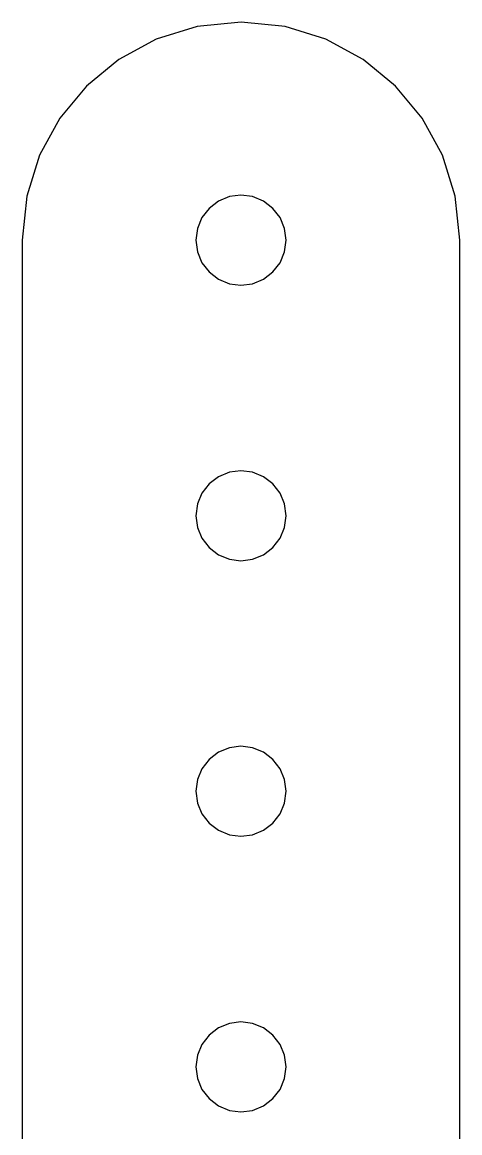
# Model space of a CAD drawing. Extents: x -257 to 298, y -311 to 343.
# Drawn here: x -161.3 to -139.8, y -262.5 to -207.9 of the extents above; entities that cross this region are included whole.
import ezdxf

# ---------------------------------------------------------------- set-up
doc = ezdxf.new("R2010")
doc.units = 0

msp = doc.modelspace()

# ---------------------------------------------------------------- linework, layer by layer
for p, q in [((-150.59665, -207.920082), (-152.758067, -208.137534)), ((-150.59665, -207.920082), (-152.758067, -208.137534)), ((-150.59665, -207.920082), (-152.758067, -208.137534)), ((-150.59665, -207.920082), (-152.758067, -208.137534)), ((-150.59665, -207.920082), (-152.758067, -208.137534)), ((-148.435233, -208.137534), (-150.59665, -207.920082)), ((-148.435233, -208.137534), (-150.59665, -207.920082)), ((-148.435233, -208.137534), (-150.59665, -207.920082)), ((-148.435233, -208.137534), (-150.59665, -207.920082)), ((-148.435233, -208.137534), (-150.59665, -207.920082)), ((-152.758067, -208.137534), (-154.771803, -208.761292)), ((-152.758067, -208.137534), (-154.771803, -208.761292)), ((-152.758067, -208.137534), (-154.771803, -208.761292)), ((-152.758067, -208.137534), (-154.771803, -208.761292)), ((-152.758067, -208.137534), (-154.771803, -208.761292)), ((-146.421497, -208.761292), (-148.435233, -208.137534)), ((-146.421497, -208.761292), (-148.435233, -208.137534)), ((-146.421497, -208.761292), (-148.435233, -208.137534)), ((-146.421497, -208.761292), (-148.435233, -208.137534)), ((-146.421497, -208.761292), (-148.435233, -208.137534)), ((-154.771803, -208.761292), (-156.594829, -209.748459)), ((-154.771803, -208.761292), (-156.594829, -209.748459)), ((-154.771803, -208.761292), (-156.594829, -209.748459)), ((-154.771803, -208.761292), (-156.594829, -209.748459)), ((-154.771803, -208.761292), (-156.594829, -209.748459)), ((-144.598471, -209.748459), (-146.421497, -208.761292)), ((-144.598471, -209.748459), (-146.421497, -208.761292)), ((-144.598471, -209.748459), (-146.421497, -208.761292)), ((-144.598471, -209.748459), (-146.421497, -208.761292)), ((-144.598471, -209.748459), (-146.421497, -208.761292)), ((-156.594829, -209.748459), (-158.184115, -211.056136)), ((-156.594829, -209.748459), (-158.184115, -211.056136)), ((-156.594829, -209.748459), (-158.184115, -211.056136)), ((-156.594829, -209.748459), (-158.184115, -211.056136)), ((-156.594829, -209.748459), (-158.184115, -211.056136)), ((-143.009185, -211.056136), (-144.598471, -209.748459)), ((-143.009185, -211.056136), (-144.598471, -209.748459)), ((-143.009185, -211.056136), (-144.598471, -209.748459)), ((-143.009185, -211.056136), (-144.598471, -209.748459)), ((-143.009185, -211.056136), (-144.598471, -209.748459)), ((-158.184115, -211.056136), (-159.496635, -212.641427)), ((-158.184115, -211.056136), (-159.496635, -212.641427)), ((-158.184115, -211.056136), (-159.496635, -212.641427)), ((-158.184115, -211.056136), (-159.496635, -212.641427)), ((-158.184115, -211.056136), (-159.496635, -212.641427)), ((-141.696665, -212.641427), (-143.009185, -211.056136)), ((-141.696665, -212.641427), (-143.009185, -211.056136)), ((-141.696665, -212.641427), (-143.009185, -211.056136)), ((-141.696665, -212.641427), (-143.009185, -211.056136)), ((-141.696665, -212.641427), (-143.009185, -211.056136)), ((-159.496635, -212.641427), (-160.489358, -214.461432)), ((-159.496635, -212.641427), (-160.489358, -214.461432)), ((-159.496635, -212.641427), (-160.489358, -214.461432)), ((-159.496635, -212.641427), (-160.489358, -214.461432)), ((-159.496635, -212.641427), (-160.489358, -214.461432)), ((-140.703942, -214.461432), (-141.696665, -212.641427)), ((-140.703942, -214.461432), (-141.696665, -212.641427)), ((-140.703942, -214.461432), (-141.696665, -212.641427)), ((-140.703942, -214.461432), (-141.696665, -212.641427)), ((-140.703942, -214.461432), (-141.696665, -212.641427)), ((-160.489358, -214.461432), (-161.119256, -216.473256)), ((-160.489358, -214.461432), (-161.119256, -216.473256)), ((-160.489358, -214.461432), (-161.119256, -216.473256)), ((-160.489358, -214.461432), (-161.119256, -216.473256)), ((-160.489358, -214.461432), (-161.119256, -216.473256)), ((-140.074044, -216.473256), (-140.703942, -214.461432)), ((-140.074044, -216.473256), (-140.703942, -214.461432)), ((-140.074044, -216.473256), (-140.703942, -214.461432)), ((-140.074044, -216.473256), (-140.703942, -214.461432)), ((-140.074044, -216.473256), (-140.703942, -214.461432)), ((-161.119256, -216.473256), (-161.3433, -218.634)), ((-161.119256, -216.473256), (-161.3433, -218.634)), ((-161.119256, -216.473256), (-161.3433, -218.634)), ((-161.119256, -216.473256), (-161.3433, -218.634)), ((-161.119256, -216.473256), (-161.3433, -218.634)), ((-151.703995, -216.7172), (-152.165814, -217.072299)), ((-151.703995, -216.7172), (-152.165814, -217.072299)), ((-151.703995, -216.7172), (-152.165814, -217.072299)), ((-151.703995, -216.7172), (-152.165814, -217.072299)), ((-151.703995, -216.7172), (-152.165814, -217.072299)), ((-151.16556, -216.494802), (-151.703995, -216.7172)), ((-151.16556, -216.494802), (-151.703995, -216.7172)), ((-151.16556, -216.494802), (-151.703995, -216.7172)), ((-151.16556, -216.494802), (-151.703995, -216.7172)), ((-151.16556, -216.494802), (-151.703995, -216.7172)), ((-150.59733, -216.42067), (-151.16556, -216.494802)), ((-150.59733, -216.42067), (-151.16556, -216.494802)), ((-150.59733, -216.42067), (-151.16556, -216.494802)), ((-150.59733, -216.42067), (-151.16556, -216.494802)), ((-150.59733, -216.42067), (-151.16556, -216.494802)), ((-150.0291, -216.494802), (-150.59733, -216.42067)), ((-150.0291, -216.494802), (-150.59733, -216.42067)), ((-150.0291, -216.494802), (-150.59733, -216.42067)), ((-150.0291, -216.494802), (-150.59733, -216.42067)), ((-150.0291, -216.494802), (-150.59733, -216.42067)), ((-149.490665, -216.7172), (-150.0291, -216.494802)), ((-149.490665, -216.7172), (-150.0291, -216.494802)), ((-149.490665, -216.7172), (-150.0291, -216.494802)), ((-149.490665, -216.7172), (-150.0291, -216.494802)), ((-149.490665, -216.7172), (-150.0291, -216.494802)), ((-149.028846, -217.072299), (-149.490665, -216.7172)), ((-149.028846, -217.072299), (-149.490665, -216.7172)), ((-149.028846, -217.072299), (-149.490665, -216.7172)), ((-149.028846, -217.072299), (-149.490665, -216.7172)), ((-149.028846, -217.072299), (-149.490665, -216.7172)), ((-139.85, -218.634), (-140.074044, -216.473256)), ((-139.85, -218.634), (-140.074044, -216.473256)), ((-139.85, -218.634), (-140.074044, -216.473256)), ((-139.85, -218.634), (-140.074044, -216.473256)), ((-139.85, -218.634), (-140.074044, -216.473256)), ((-152.165814, -217.072299), (-152.51413, -217.527335)), ((-152.165814, -217.072299), (-152.51413, -217.527335)), ((-152.165814, -217.072299), (-152.51413, -217.527335)), ((-152.165814, -217.072299), (-152.51413, -217.527335)), ((-152.165814, -217.072299), (-152.51413, -217.527335)), ((-148.68053, -217.527335), (-149.028846, -217.072299)), ((-148.68053, -217.527335), (-149.028846, -217.072299)), ((-148.68053, -217.527335), (-149.028846, -217.072299)), ((-148.68053, -217.527335), (-149.028846, -217.072299)), ((-148.68053, -217.527335), (-149.028846, -217.072299)), ((-152.51413, -217.527335), (-152.734045, -218.056503)), ((-152.51413, -217.527335), (-152.734045, -218.056503)), ((-152.51413, -217.527335), (-152.734045, -218.056503)), ((-152.51413, -217.527335), (-152.734045, -218.056503)), ((-152.51413, -217.527335), (-152.734045, -218.056503)), ((-148.460615, -218.056503), (-148.68053, -217.527335)), ((-148.460615, -218.056503), (-148.68053, -217.527335)), ((-148.460615, -218.056503), (-148.68053, -217.527335)), ((-148.460615, -218.056503), (-148.68053, -217.527335)), ((-148.460615, -218.056503), (-148.68053, -217.527335)), ((-152.734045, -218.056503), (-152.81066, -218.634)), ((-152.734045, -218.056503), (-152.81066, -218.634)), ((-152.734045, -218.056503), (-152.81066, -218.634)), ((-152.734045, -218.056503), (-152.81066, -218.634)), ((-152.734045, -218.056503), (-152.81066, -218.634)), ((-148.384, -218.634), (-148.460615, -218.056503)), ((-148.384, -218.634), (-148.460615, -218.056503)), ((-148.384, -218.634), (-148.460615, -218.056503)), ((-148.384, -218.634), (-148.460615, -218.056503)), ((-148.384, -218.634), (-148.460615, -218.056503)), ((-161.344, -218.634), (-161.344, -299.914)), ((-161.344, -218.634), (-161.344, -299.914)), ((-161.344, -218.634), (-161.344, -299.914)), ((-161.344, -218.634), (-161.344, -299.914)), ((-161.344, -218.634), (-161.344, -299.914)), ((-152.81066, -218.634), (-152.734045, -219.211497)), ((-152.81066, -218.634), (-152.734045, -219.211497)), ((-152.81066, -218.634), (-152.734045, -219.211497)), ((-152.81066, -218.634), (-152.734045, -219.211497)), ((-152.81066, -218.634), (-152.734045, -219.211497)), ((-148.460615, -219.211497), (-148.384, -218.634)), ((-148.460615, -219.211497), (-148.384, -218.634)), ((-148.460615, -219.211497), (-148.384, -218.634)), ((-148.460615, -219.211497), (-148.384, -218.634)), ((-148.460615, -219.211497), (-148.384, -218.634)), ((-148.384, -218.634), (-148.384, -218.634)), ((-148.384, -218.634), (-148.384, -218.634)), ((-148.384, -218.634), (-148.384, -218.634)), ((-148.384, -218.634), (-148.384, -218.634)), ((-148.384, -218.634), (-148.384, -218.634)), ((-139.85, -287.033), (-139.85, -218.634)), ((-139.85, -287.033), (-139.85, -218.634)), ((-139.85, -287.033), (-139.85, -218.634)), ((-139.85, -287.033), (-139.85, -218.634)), ((-139.85, -287.033), (-139.85, -218.634)), ((-152.734045, -219.211497), (-152.51413, -219.740665)), ((-152.734045, -219.211497), (-152.51413, -219.740665)), ((-152.734045, -219.211497), (-152.51413, -219.740665)), ((-152.734045, -219.211497), (-152.51413, -219.740665)), ((-152.734045, -219.211497), (-152.51413, -219.740665)), ((-148.68053, -219.740665), (-148.460615, -219.211497)), ((-148.68053, -219.740665), (-148.460615, -219.211497)), ((-148.68053, -219.740665), (-148.460615, -219.211497)), ((-148.68053, -219.740665), (-148.460615, -219.211497)), ((-148.68053, -219.740665), (-148.460615, -219.211497)), ((-152.51413, -219.740665), (-152.165814, -220.195701)), ((-152.51413, -219.740665), (-152.165814, -220.195701)), ((-152.51413, -219.740665), (-152.165814, -220.195701)), ((-152.51413, -219.740665), (-152.165814, -220.195701)), ((-152.51413, -219.740665), (-152.165814, -220.195701)), ((-149.028846, -220.195701), (-148.68053, -219.740665)), ((-149.028846, -220.195701), (-148.68053, -219.740665)), ((-149.028846, -220.195701), (-148.68053, -219.740665)), ((-149.028846, -220.195701), (-148.68053, -219.740665)), ((-149.028846, -220.195701), (-148.68053, -219.740665)), ((-152.165814, -220.195701), (-151.703995, -220.5508)), ((-152.165814, -220.195701), (-151.703995, -220.5508)), ((-152.165814, -220.195701), (-151.703995, -220.5508)), ((-152.165814, -220.195701), (-151.703995, -220.5508)), ((-152.165814, -220.195701), (-151.703995, -220.5508)), ((-151.703995, -220.5508), (-151.16556, -220.773198)), ((-151.703995, -220.5508), (-151.16556, -220.773198)), ((-151.703995, -220.5508), (-151.16556, -220.773198)), ((-151.703995, -220.5508), (-151.16556, -220.773198)), ((-151.703995, -220.5508), (-151.16556, -220.773198)), ((-150.0291, -220.773198), (-149.490665, -220.5508)), ((-150.0291, -220.773198), (-149.490665, -220.5508)), ((-150.0291, -220.773198), (-149.490665, -220.5508)), ((-150.0291, -220.773198), (-149.490665, -220.5508)), ((-150.0291, -220.773198), (-149.490665, -220.5508)), ((-149.490665, -220.5508), (-149.028846, -220.195701)), ((-149.490665, -220.5508), (-149.028846, -220.195701)), ((-149.490665, -220.5508), (-149.028846, -220.195701)), ((-149.490665, -220.5508), (-149.028846, -220.195701)), ((-149.490665, -220.5508), (-149.028846, -220.195701)), ((-151.16556, -220.773198), (-150.59733, -220.84733)), ((-151.16556, -220.773198), (-150.59733, -220.84733)), ((-151.16556, -220.773198), (-150.59733, -220.84733)), ((-151.16556, -220.773198), (-150.59733, -220.84733)), ((-151.16556, -220.773198), (-150.59733, -220.84733)), ((-150.59733, -220.84733), (-150.0291, -220.773198)), ((-150.59733, -220.84733), (-150.0291, -220.773198)), ((-150.59733, -220.84733), (-150.0291, -220.773198)), ((-150.59733, -220.84733), (-150.0291, -220.773198)), ((-150.59733, -220.84733), (-150.0291, -220.773198)), ((-151.703995, -230.2632), (-152.165814, -230.618299)), ((-151.703995, -230.2632), (-152.165814, -230.618299)), ((-151.703995, -230.2632), (-152.165814, -230.618299)), ((-151.703995, -230.2632), (-152.165814, -230.618299)), ((-151.703995, -230.2632), (-152.165814, -230.618299)), ((-151.16556, -230.040802), (-151.703995, -230.2632)), ((-151.16556, -230.040802), (-151.703995, -230.2632)), ((-151.16556, -230.040802), (-151.703995, -230.2632)), ((-151.16556, -230.040802), (-151.703995, -230.2632)), ((-151.16556, -230.040802), (-151.703995, -230.2632)), ((-150.59733, -229.96667), (-151.16556, -230.040802)), ((-150.59733, -229.96667), (-151.16556, -230.040802)), ((-150.59733, -229.96667), (-151.16556, -230.040802)), ((-150.59733, -229.96667), (-151.16556, -230.040802)), ((-150.59733, -229.96667), (-151.16556, -230.040802)), ((-150.0291, -230.040802), (-150.59733, -229.96667)), ((-150.0291, -230.040802), (-150.59733, -229.96667)), ((-150.0291, -230.040802), (-150.59733, -229.96667)), ((-150.0291, -230.040802), (-150.59733, -229.96667)), ((-150.0291, -230.040802), (-150.59733, -229.96667)), ((-149.490665, -230.2632), (-150.0291, -230.040802)), ((-149.490665, -230.2632), (-150.0291, -230.040802)), ((-149.490665, -230.2632), (-150.0291, -230.040802)), ((-149.490665, -230.2632), (-150.0291, -230.040802)), ((-149.490665, -230.2632), (-150.0291, -230.040802)), ((-149.028846, -230.618299), (-149.490665, -230.2632)), ((-149.028846, -230.618299), (-149.490665, -230.2632)), ((-149.028846, -230.618299), (-149.490665, -230.2632)), ((-149.028846, -230.618299), (-149.490665, -230.2632)), ((-149.028846, -230.618299), (-149.490665, -230.2632)), ((-152.165814, -230.618299), (-152.51413, -231.073335)), ((-152.165814, -230.618299), (-152.51413, -231.073335)), ((-152.165814, -230.618299), (-152.51413, -231.073335)), ((-152.165814, -230.618299), (-152.51413, -231.073335)), ((-152.165814, -230.618299), (-152.51413, -231.073335)), ((-148.68053, -231.073335), (-149.028846, -230.618299)), ((-148.68053, -231.073335), (-149.028846, -230.618299)), ((-148.68053, -231.073335), (-149.028846, -230.618299)), ((-148.68053, -231.073335), (-149.028846, -230.618299)), ((-148.68053, -231.073335), (-149.028846, -230.618299)), ((-152.51413, -231.073335), (-152.734045, -231.602503)), ((-152.51413, -231.073335), (-152.734045, -231.602503)), ((-152.51413, -231.073335), (-152.734045, -231.602503)), ((-152.51413, -231.073335), (-152.734045, -231.602503)), ((-152.51413, -231.073335), (-152.734045, -231.602503)), ((-148.460615, -231.602503), (-148.68053, -231.073335)), ((-148.460615, -231.602503), (-148.68053, -231.073335)), ((-148.460615, -231.602503), (-148.68053, -231.073335)), ((-148.460615, -231.602503), (-148.68053, -231.073335)), ((-148.460615, -231.602503), (-148.68053, -231.073335)), ((-152.734045, -231.602503), (-152.81066, -232.18)), ((-152.734045, -231.602503), (-152.81066, -232.18)), ((-152.734045, -231.602503), (-152.81066, -232.18)), ((-152.734045, -231.602503), (-152.81066, -232.18)), ((-152.734045, -231.602503), (-152.81066, -232.18)), ((-148.384, -232.18), (-148.460615, -231.602503)), ((-148.384, -232.18), (-148.460615, -231.602503)), ((-148.384, -232.18), (-148.460615, -231.602503)), ((-148.384, -232.18), (-148.460615, -231.602503)), ((-148.384, -232.18), (-148.460615, -231.602503)), ((-152.81066, -232.18), (-152.734045, -232.757497)), ((-152.81066, -232.18), (-152.734045, -232.757497)), ((-152.81066, -232.18), (-152.734045, -232.757497)), ((-152.81066, -232.18), (-152.734045, -232.757497)), ((-152.81066, -232.18), (-152.734045, -232.757497)), ((-148.460615, -232.757497), (-148.384, -232.18)), ((-148.460615, -232.757497), (-148.384, -232.18)), ((-148.460615, -232.757497), (-148.384, -232.18)), ((-148.460615, -232.757497), (-148.384, -232.18)), ((-148.460615, -232.757497), (-148.384, -232.18)), ((-148.384, -232.18), (-148.384, -232.18)), ((-148.384, -232.18), (-148.384, -232.18)), ((-148.384, -232.18), (-148.384, -232.18)), ((-148.384, -232.18), (-148.384, -232.18)), ((-148.384, -232.18), (-148.384, -232.18)), ((-152.734045, -232.757497), (-152.51413, -233.286665)), ((-152.734045, -232.757497), (-152.51413, -233.286665)), ((-152.734045, -232.757497), (-152.51413, -233.286665)), ((-152.734045, -232.757497), (-152.51413, -233.286665)), ((-152.734045, -232.757497), (-152.51413, -233.286665)), ((-148.68053, -233.286665), (-148.460615, -232.757497)), ((-148.68053, -233.286665), (-148.460615, -232.757497)), ((-148.68053, -233.286665), (-148.460615, -232.757497)), ((-148.68053, -233.286665), (-148.460615, -232.757497)), ((-148.68053, -233.286665), (-148.460615, -232.757497)), ((-152.51413, -233.286665), (-152.165814, -233.741701)), ((-152.51413, -233.286665), (-152.165814, -233.741701)), ((-152.51413, -233.286665), (-152.165814, -233.741701)), ((-152.51413, -233.286665), (-152.165814, -233.741701)), ((-152.51413, -233.286665), (-152.165814, -233.741701)), ((-149.028846, -233.741701), (-148.68053, -233.286665)), ((-149.028846, -233.741701), (-148.68053, -233.286665)), ((-149.028846, -233.741701), (-148.68053, -233.286665)), ((-149.028846, -233.741701), (-148.68053, -233.286665)), ((-149.028846, -233.741701), (-148.68053, -233.286665)), ((-152.165814, -233.741701), (-151.703995, -234.0968)), ((-152.165814, -233.741701), (-151.703995, -234.0968)), ((-152.165814, -233.741701), (-151.703995, -234.0968)), ((-152.165814, -233.741701), (-151.703995, -234.0968)), ((-152.165814, -233.741701), (-151.703995, -234.0968)), ((-151.703995, -234.0968), (-151.16556, -234.319198)), ((-151.703995, -234.0968), (-151.16556, -234.319198)), ((-151.703995, -234.0968), (-151.16556, -234.319198)), ((-151.703995, -234.0968), (-151.16556, -234.319198)), ((-151.703995, -234.0968), (-151.16556, -234.319198)), ((-150.0291, -234.319198), (-149.490665, -234.0968)), ((-150.0291, -234.319198), (-149.490665, -234.0968)), ((-150.0291, -234.319198), (-149.490665, -234.0968)), ((-150.0291, -234.319198), (-149.490665, -234.0968)), ((-150.0291, -234.319198), (-149.490665, -234.0968)), ((-149.490665, -234.0968), (-149.028846, -233.741701)), ((-149.490665, -234.0968), (-149.028846, -233.741701)), ((-149.490665, -234.0968), (-149.028846, -233.741701)), ((-149.490665, -234.0968), (-149.028846, -233.741701)), ((-149.490665, -234.0968), (-149.028846, -233.741701)), ((-151.16556, -234.319198), (-150.59733, -234.39333)), ((-151.16556, -234.319198), (-150.59733, -234.39333)), ((-151.16556, -234.319198), (-150.59733, -234.39333)), ((-151.16556, -234.319198), (-150.59733, -234.39333)), ((-151.16556, -234.319198), (-150.59733, -234.39333)), ((-150.59733, -234.39333), (-150.0291, -234.319198)), ((-150.59733, -234.39333), (-150.0291, -234.319198)), ((-150.59733, -234.39333), (-150.0291, -234.319198)), ((-150.59733, -234.39333), (-150.0291, -234.319198)), ((-150.59733, -234.39333), (-150.0291, -234.319198)), ((-151.703995, -243.8102), (-152.165814, -244.165299)), ((-151.703995, -243.8102), (-152.165814, -244.165299)), ((-151.703995, -243.8102), (-152.165814, -244.165299)), ((-151.703995, -243.8102), (-152.165814, -244.165299)), ((-151.703995, -243.8102), (-152.165814, -244.165299)), ((-151.16556, -243.587802), (-151.703995, -243.8102)), ((-151.16556, -243.587802), (-151.703995, -243.8102)), ((-151.16556, -243.587802), (-151.703995, -243.8102)), ((-151.16556, -243.587802), (-151.703995, -243.8102)), ((-151.16556, -243.587802), (-151.703995, -243.8102)), ((-150.59733, -243.51367), (-151.16556, -243.587802)), ((-150.59733, -243.51367), (-151.16556, -243.587802)), ((-150.59733, -243.51367), (-151.16556, -243.587802)), ((-150.59733, -243.51367), (-151.16556, -243.587802)), ((-150.59733, -243.51367), (-151.16556, -243.587802)), ((-150.0291, -243.587802), (-150.59733, -243.51367)), ((-150.0291, -243.587802), (-150.59733, -243.51367)), ((-150.0291, -243.587802), (-150.59733, -243.51367)), ((-150.0291, -243.587802), (-150.59733, -243.51367)), ((-150.0291, -243.587802), (-150.59733, -243.51367)), ((-149.490665, -243.8102), (-150.0291, -243.587802)), ((-149.490665, -243.8102), (-150.0291, -243.587802)), ((-149.490665, -243.8102), (-150.0291, -243.587802)), ((-149.490665, -243.8102), (-150.0291, -243.587802)), ((-149.490665, -243.8102), (-150.0291, -243.587802)), ((-149.028846, -244.165299), (-149.490665, -243.8102)), ((-149.028846, -244.165299), (-149.490665, -243.8102)), ((-149.028846, -244.165299), (-149.490665, -243.8102)), ((-149.028846, -244.165299), (-149.490665, -243.8102)), ((-149.028846, -244.165299), (-149.490665, -243.8102)), ((-152.165814, -244.165299), (-152.51413, -244.620335)), ((-152.165814, -244.165299), (-152.51413, -244.620335)), ((-152.165814, -244.165299), (-152.51413, -244.620335)), ((-152.165814, -244.165299), (-152.51413, -244.620335)), ((-152.165814, -244.165299), (-152.51413, -244.620335)), ((-148.68053, -244.620335), (-149.028846, -244.165299)), ((-148.68053, -244.620335), (-149.028846, -244.165299)), ((-148.68053, -244.620335), (-149.028846, -244.165299)), ((-148.68053, -244.620335), (-149.028846, -244.165299)), ((-148.68053, -244.620335), (-149.028846, -244.165299)), ((-152.51413, -244.620335), (-152.734045, -245.149503)), ((-152.51413, -244.620335), (-152.734045, -245.149503)), ((-152.51413, -244.620335), (-152.734045, -245.149503)), ((-152.51413, -244.620335), (-152.734045, -245.149503)), ((-152.51413, -244.620335), (-152.734045, -245.149503)), ((-148.460615, -245.149503), (-148.68053, -244.620335)), ((-148.460615, -245.149503), (-148.68053, -244.620335)), ((-148.460615, -245.149503), (-148.68053, -244.620335)), ((-148.460615, -245.149503), (-148.68053, -244.620335)), ((-148.460615, -245.149503), (-148.68053, -244.620335)), ((-152.734045, -245.149503), (-152.81066, -245.727)), ((-152.734045, -245.149503), (-152.81066, -245.727)), ((-152.734045, -245.149503), (-152.81066, -245.727)), ((-152.734045, -245.149503), (-152.81066, -245.727)), ((-152.734045, -245.149503), (-152.81066, -245.727)), ((-148.384, -245.727), (-148.460615, -245.149503)), ((-148.384, -245.727), (-148.460615, -245.149503)), ((-148.384, -245.727), (-148.460615, -245.149503)), ((-148.384, -245.727), (-148.460615, -245.149503)), ((-148.384, -245.727), (-148.460615, -245.149503)), ((-152.81066, -245.727), (-152.734045, -246.304497)), ((-152.81066, -245.727), (-152.734045, -246.304497)), ((-152.81066, -245.727), (-152.734045, -246.304497)), ((-152.81066, -245.727), (-152.734045, -246.304497)), ((-152.81066, -245.727), (-152.734045, -246.304497)), ((-148.460615, -246.304497), (-148.384, -245.727)), ((-148.460615, -246.304497), (-148.384, -245.727)), ((-148.460615, -246.304497), (-148.384, -245.727)), ((-148.460615, -246.304497), (-148.384, -245.727)), ((-148.460615, -246.304497), (-148.384, -245.727)), ((-148.384, -245.727), (-148.384, -245.727)), ((-148.384, -245.727), (-148.384, -245.727)), ((-148.384, -245.727), (-148.384, -245.727)), ((-148.384, -245.727), (-148.384, -245.727)), ((-148.384, -245.727), (-148.384, -245.727)), ((-152.734045, -246.304497), (-152.51413, -246.833665)), ((-152.734045, -246.304497), (-152.51413, -246.833665)), ((-152.734045, -246.304497), (-152.51413, -246.833665)), ((-152.734045, -246.304497), (-152.51413, -246.833665)), ((-152.734045, -246.304497), (-152.51413, -246.833665)), ((-148.68053, -246.833665), (-148.460615, -246.304497)), ((-148.68053, -246.833665), (-148.460615, -246.304497)), ((-148.68053, -246.833665), (-148.460615, -246.304497)), ((-148.68053, -246.833665), (-148.460615, -246.304497)), ((-148.68053, -246.833665), (-148.460615, -246.304497)), ((-152.51413, -246.833665), (-152.165814, -247.288701)), ((-152.51413, -246.833665), (-152.165814, -247.288701)), ((-152.51413, -246.833665), (-152.165814, -247.288701)), ((-152.51413, -246.833665), (-152.165814, -247.288701)), ((-152.51413, -246.833665), (-152.165814, -247.288701)), ((-152.165814, -247.288701), (-151.703995, -247.6438)), ((-152.165814, -247.288701), (-151.703995, -247.6438)), ((-152.165814, -247.288701), (-151.703995, -247.6438)), ((-152.165814, -247.288701), (-151.703995, -247.6438)), ((-152.165814, -247.288701), (-151.703995, -247.6438)), ((-149.490665, -247.6438), (-149.028846, -247.288701)), ((-149.490665, -247.6438), (-149.028846, -247.288701)), ((-149.490665, -247.6438), (-149.028846, -247.288701)), ((-149.490665, -247.6438), (-149.028846, -247.288701)), ((-149.490665, -247.6438), (-149.028846, -247.288701)), ((-149.028846, -247.288701), (-148.68053, -246.833665)), ((-149.028846, -247.288701), (-148.68053, -246.833665)), ((-149.028846, -247.288701), (-148.68053, -246.833665)), ((-149.028846, -247.288701), (-148.68053, -246.833665)), ((-149.028846, -247.288701), (-148.68053, -246.833665)), ((-151.703995, -247.6438), (-151.16556, -247.866198)), ((-151.703995, -247.6438), (-151.16556, -247.866198)), ((-151.703995, -247.6438), (-151.16556, -247.866198)), ((-151.703995, -247.6438), (-151.16556, -247.866198)), ((-151.703995, -247.6438), (-151.16556, -247.866198)), ((-150.0291, -247.866198), (-149.490665, -247.6438)), ((-150.0291, -247.866198), (-149.490665, -247.6438)), ((-150.0291, -247.866198), (-149.490665, -247.6438)), ((-150.0291, -247.866198), (-149.490665, -247.6438)), ((-150.0291, -247.866198), (-149.490665, -247.6438)), ((-151.16556, -247.866198), (-150.59733, -247.94033)), ((-151.16556, -247.866198), (-150.59733, -247.94033)), ((-151.16556, -247.866198), (-150.59733, -247.94033)), ((-151.16556, -247.866198), (-150.59733, -247.94033)), ((-151.16556, -247.866198), (-150.59733, -247.94033)), ((-150.59733, -247.94033), (-150.0291, -247.866198)), ((-150.59733, -247.94033), (-150.0291, -247.866198)), ((-150.59733, -247.94033), (-150.0291, -247.866198)), ((-150.59733, -247.94033), (-150.0291, -247.866198)), ((-150.59733, -247.94033), (-150.0291, -247.866198)), ((-151.16556, -257.133802), (-151.703995, -257.3562)), ((-151.16556, -257.133802), (-151.703995, -257.3562)), ((-151.16556, -257.133802), (-151.703995, -257.3562)), ((-151.16556, -257.133802), (-151.703995, -257.3562)), ((-151.16556, -257.133802), (-151.703995, -257.3562)), ((-150.59733, -257.05967), (-151.16556, -257.133802)), ((-150.59733, -257.05967), (-151.16556, -257.133802)), ((-150.59733, -257.05967), (-151.16556, -257.133802)), ((-150.59733, -257.05967), (-151.16556, -257.133802)), ((-150.59733, -257.05967), (-151.16556, -257.133802)), ((-150.0291, -257.133802), (-150.59733, -257.05967)), ((-150.0291, -257.133802), (-150.59733, -257.05967)), ((-150.0291, -257.133802), (-150.59733, -257.05967)), ((-150.0291, -257.133802), (-150.59733, -257.05967)), ((-150.0291, -257.133802), (-150.59733, -257.05967)), ((-149.490665, -257.3562), (-150.0291, -257.133802)), ((-149.490665, -257.3562), (-150.0291, -257.133802)), ((-149.490665, -257.3562), (-150.0291, -257.133802)), ((-149.490665, -257.3562), (-150.0291, -257.133802)), ((-149.490665, -257.3562), (-150.0291, -257.133802)), ((-151.703995, -257.3562), (-152.165814, -257.711299)), ((-151.703995, -257.3562), (-152.165814, -257.711299)), ((-151.703995, -257.3562), (-152.165814, -257.711299)), ((-151.703995, -257.3562), (-152.165814, -257.711299)), ((-151.703995, -257.3562), (-152.165814, -257.711299)), ((-149.028846, -257.711299), (-149.490665, -257.3562)), ((-149.028846, -257.711299), (-149.490665, -257.3562)), ((-149.028846, -257.711299), (-149.490665, -257.3562)), ((-149.028846, -257.711299), (-149.490665, -257.3562)), ((-149.028846, -257.711299), (-149.490665, -257.3562)), ((-152.51413, -258.166335), (-152.734045, -258.695503)), ((-152.51413, -258.166335), (-152.734045, -258.695503)), ((-152.51413, -258.166335), (-152.734045, -258.695503)), ((-152.51413, -258.166335), (-152.734045, -258.695503)), ((-152.51413, -258.166335), (-152.734045, -258.695503)), ((-152.165814, -257.711299), (-152.51413, -258.166335)), ((-152.165814, -257.711299), (-152.51413, -258.166335)), ((-152.165814, -257.711299), (-152.51413, -258.166335)), ((-152.165814, -257.711299), (-152.51413, -258.166335)), ((-152.165814, -257.711299), (-152.51413, -258.166335)), ((-148.68053, -258.166335), (-149.028846, -257.711299)), ((-148.68053, -258.166335), (-149.028846, -257.711299)), ((-148.68053, -258.166335), (-149.028846, -257.711299)), ((-148.68053, -258.166335), (-149.028846, -257.711299)), ((-148.68053, -258.166335), (-149.028846, -257.711299)), ((-148.460615, -258.695503), (-148.68053, -258.166335)), ((-148.460615, -258.695503), (-148.68053, -258.166335)), ((-148.460615, -258.695503), (-148.68053, -258.166335)), ((-148.460615, -258.695503), (-148.68053, -258.166335)), ((-148.460615, -258.695503), (-148.68053, -258.166335)), ((-152.734045, -258.695503), (-152.81066, -259.273)), ((-152.734045, -258.695503), (-152.81066, -259.273)), ((-152.734045, -258.695503), (-152.81066, -259.273)), ((-152.734045, -258.695503), (-152.81066, -259.273)), ((-152.734045, -258.695503), (-152.81066, -259.273)), ((-148.384, -259.273), (-148.460615, -258.695503)), ((-148.384, -259.273), (-148.460615, -258.695503)), ((-148.384, -259.273), (-148.460615, -258.695503)), ((-148.384, -259.273), (-148.460615, -258.695503)), ((-148.384, -259.273), (-148.460615, -258.695503)), ((-152.81066, -259.273), (-152.734045, -259.850497)), ((-152.81066, -259.273), (-152.734045, -259.850497)), ((-152.81066, -259.273), (-152.734045, -259.850497)), ((-152.81066, -259.273), (-152.734045, -259.850497)), ((-152.81066, -259.273), (-152.734045, -259.850497)), ((-148.460615, -259.850497), (-148.384, -259.273)), ((-148.460615, -259.850497), (-148.384, -259.273)), ((-148.460615, -259.850497), (-148.384, -259.273)), ((-148.460615, -259.850497), (-148.384, -259.273)), ((-148.460615, -259.850497), (-148.384, -259.273)), ((-148.384, -259.273), (-148.384, -259.273)), ((-148.384, -259.273), (-148.384, -259.273)), ((-148.384, -259.273), (-148.384, -259.273)), ((-148.384, -259.273), (-148.384, -259.273)), ((-148.384, -259.273), (-148.384, -259.273)), ((-152.734045, -259.850497), (-152.51413, -260.379665)), ((-152.734045, -259.850497), (-152.51413, -260.379665)), ((-152.734045, -259.850497), (-152.51413, -260.379665)), ((-152.734045, -259.850497), (-152.51413, -260.379665)), ((-152.734045, -259.850497), (-152.51413, -260.379665)), ((-148.68053, -260.379665), (-148.460615, -259.850497)), ((-148.68053, -260.379665), (-148.460615, -259.850497)), ((-148.68053, -260.379665), (-148.460615, -259.850497)), ((-148.68053, -260.379665), (-148.460615, -259.850497)), ((-148.68053, -260.379665), (-148.460615, -259.850497)), ((-152.51413, -260.379665), (-152.165814, -260.834701)), ((-152.51413, -260.379665), (-152.165814, -260.834701)), ((-152.51413, -260.379665), (-152.165814, -260.834701)), ((-152.51413, -260.379665), (-152.165814, -260.834701)), ((-152.51413, -260.379665), (-152.165814, -260.834701)), ((-149.028846, -260.834701), (-148.68053, -260.379665)), ((-149.028846, -260.834701), (-148.68053, -260.379665)), ((-149.028846, -260.834701), (-148.68053, -260.379665)), ((-149.028846, -260.834701), (-148.68053, -260.379665)), ((-149.028846, -260.834701), (-148.68053, -260.379665)), ((-152.165814, -260.834701), (-151.703995, -261.1898)), ((-152.165814, -260.834701), (-151.703995, -261.1898)), ((-152.165814, -260.834701), (-151.703995, -261.1898)), ((-152.165814, -260.834701), (-151.703995, -261.1898)), ((-152.165814, -260.834701), (-151.703995, -261.1898)), ((-149.490665, -261.1898), (-149.028846, -260.834701)), ((-149.490665, -261.1898), (-149.028846, -260.834701)), ((-149.490665, -261.1898), (-149.028846, -260.834701)), ((-149.490665, -261.1898), (-149.028846, -260.834701)), ((-149.490665, -261.1898), (-149.028846, -260.834701)), ((-151.703995, -261.1898), (-151.16556, -261.412198)), ((-151.703995, -261.1898), (-151.16556, -261.412198)), ((-151.703995, -261.1898), (-151.16556, -261.412198)), ((-151.703995, -261.1898), (-151.16556, -261.412198)), ((-151.703995, -261.1898), (-151.16556, -261.412198)), ((-151.16556, -261.412198), (-150.59733, -261.48633)), ((-151.16556, -261.412198), (-150.59733, -261.48633)), ((-151.16556, -261.412198), (-150.59733, -261.48633)), ((-151.16556, -261.412198), (-150.59733, -261.48633)), ((-151.16556, -261.412198), (-150.59733, -261.48633)), ((-150.59733, -261.48633), (-150.0291, -261.412198)), ((-150.59733, -261.48633), (-150.0291, -261.412198)), ((-150.59733, -261.48633), (-150.0291, -261.412198)), ((-150.59733, -261.48633), (-150.0291, -261.412198)), ((-150.59733, -261.48633), (-150.0291, -261.412198)), ((-150.0291, -261.412198), (-149.490665, -261.1898)), ((-150.0291, -261.412198), (-149.490665, -261.1898)), ((-150.0291, -261.412198), (-149.490665, -261.1898)), ((-150.0291, -261.412198), (-149.490665, -261.1898)), ((-150.0291, -261.412198), (-149.490665, -261.1898))]:
    msp.add_line(p, q)

doc.saveas('drawing.dxf')
